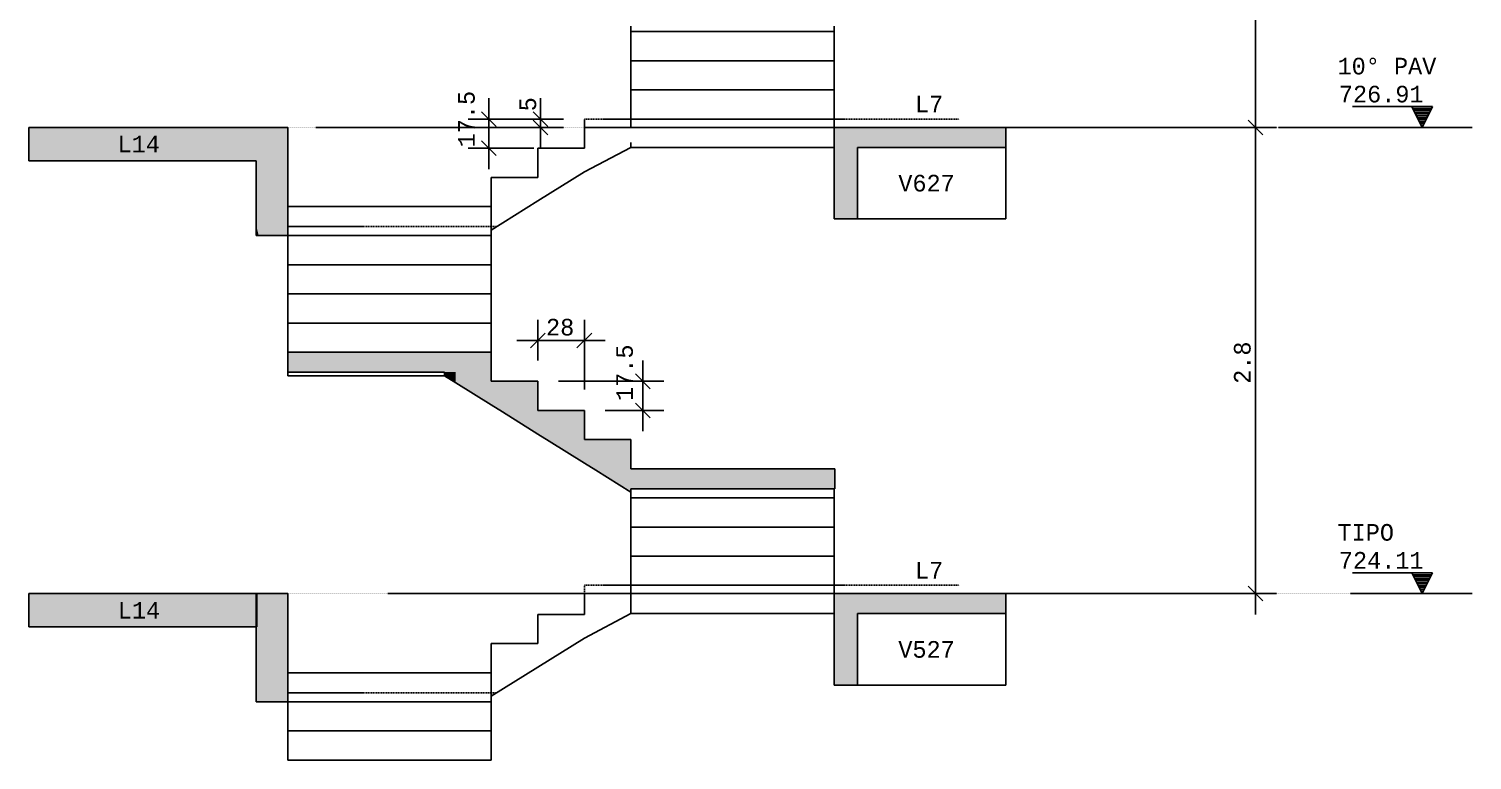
# Model space of a CAD drawing. Extents: x 37185 to 43130, y -8131 to -3926.
# Drawn here: x 40776 to 41642, y -5474 to -5035 of the extents above; entities that cross this region are included whole.
import ezdxf

# ---------------------------------------------------------------- set-up
doc = ezdxf.new("R2010")
doc.units = 0
doc.header["$MEASUREMENT"] = 0
doc.linetypes.add('ESTILO_TQS_0001', pattern=[1, 0.7, -0.3])
doc.linetypes.add('ESTILO_TQS_0002', pattern=[0.4, 0.1, -0.3])
for name, color, linetype in [('36', 253, 'CONTINUOUS'), ('48', 4, 'CONTINUOUS'), ('52', 1, 'CONTINUOUS'), ('67', 7, 'CONTINUOUS'), ('68', 4, 'CONTINUOUS'), ('74', 2, 'CONTINUOUS'), ('75', 9, 'CONTINUOUS')]:
    doc.layers.add(name, color=color, linetype=linetype)
doc.styles.add('TQS_LUCIDA_CONSOLE', font='lucon.TTF')

msp = doc.modelspace()

# ---------------------------------------------------------------- linework, layer by layer
at = {"layer": '36', "linetype": 'Continuous'}
for points in [[(40775.55, -5093.76), (40775.55, -5113.76), (40797.86, -5113.76)], [(40775.55, -5093.76), (40797.86, -5113.76), (40775.55, -5093.76)], [(40775.55, -5093.76), (40797.86, -5113.76), (40831.39, -5113.76)], [(40775.55, -5093.76), (40831.39, -5113.76), (40775.55, -5093.76)], [(40775.55, -5093.76), (40831.39, -5113.76), (40867.16, -5113.76)], [(40775.55, -5093.76), (40867.16, -5113.76), (40775.55, -5093.76)], [(40775.55, -5093.76), (40867.16, -5113.76), (40912.07, -5113.76)], [(40775.55, -5093.76), (40912.07, -5113.76), (40775.55, -5093.76)], [(40775.55, -5093.76), (40912.07, -5113.76), (40912.07, -5104.72)], [(40775.55, -5093.76), (40912.07, -5104.72), (40775.55, -5093.76)], [(40775.55, -5093.76), (40912.07, -5104.72), (40912.07, -5093.76)], [(40775.55, -5093.76), (40912.07, -5093.76), (40775.55, -5093.76)], [(40912.07, -5152.66), (40931.07, -5098.92), (40931.07, -5093.76)], [(40912.07, -5152.66), (40931.07, -5093.76), (40912.07, -5152.66)], [(40912.07, -5152.66), (40931.07, -5093.76), (40913.85, -5093.76)], [(40912.07, -5152.66), (40913.85, -5093.76), (40912.07, -5152.66)], [(40912.07, -5152.66), (40913.85, -5093.76), (40913.58, -5093.76)], [(40912.07, -5152.66), (40913.58, -5093.76), (40912.07, -5152.66)], [(40912.07, -5152.66), (40913.58, -5093.76), (40912.07, -5093.76)], [(40912.07, -5152.66), (40912.07, -5093.76), (40912.07, -5152.66)], [(41259.07, -5093.76), (41259.07, -5148.76), (41262.04, -5148.76)], [(41259.07, -5093.76), (41262.04, -5148.76), (41259.07, -5093.76)], [(41259.07, -5093.76), (41262.04, -5148.76), (41273.07, -5148.76)], [(41259.07, -5093.76), (41273.07, -5148.76), (41259.07, -5093.76)], [(41259.07, -5093.76), (41273.07, -5148.76), (41273.07, -5105.45)], [(41259.07, -5093.76), (41273.07, -5105.45), (41259.07, -5093.76)], [(41259.07, -5093.76), (41273.07, -5105.45), (41273.07, -5093.76)], [(41259.07, -5093.76), (41273.07, -5093.76), (41259.07, -5093.76)], [(41273.07, -5093.76), (41273.07, -5105.76), (41291.99, -5105.76)], [(41273.07, -5093.76), (41291.99, -5105.76), (41273.07, -5093.76)], [(41273.07, -5093.76), (41291.99, -5105.76), (41305.35, -5105.76)], [(41273.07, -5093.76), (41305.35, -5105.76), (41273.07, -5093.76)], [(41273.07, -5093.76), (41305.35, -5105.76), (41362.11, -5105.76)], [(41273.07, -5093.76), (41362.11, -5105.76), (41273.07, -5093.76)], [(41273.07, -5093.76), (41362.11, -5105.76), (41362.11, -5102.6)], [(41273.07, -5093.76), (41362.11, -5102.6), (41273.07, -5093.76)], [(41273.07, -5093.76), (41362.11, -5102.6), (41362.11, -5101.85)], [(41273.07, -5093.76), (41362.11, -5101.85), (41273.07, -5093.76)], [(41273.07, -5093.76), (41362.11, -5101.85), (41362.11, -5100.36)], [(41273.07, -5093.76), (41362.11, -5100.36), (41273.07, -5093.76)], [(41273.07, -5093.76), (41362.11, -5100.36), (41362.11, -5099.3)], [(41273.07, -5093.76), (41362.11, -5099.3), (41273.07, -5093.76)], [(41273.07, -5093.76), (41362.11, -5099.3), (41362.11, -5098.24)], [(41273.07, -5093.76), (41362.11, -5098.24), (41273.07, -5093.76)], [(41273.07, -5093.76), (41362.11, -5098.24), (41362.11, -5093.76)], [(41273.07, -5093.76), (41362.11, -5093.76), (41273.07, -5093.76)], [(40912.07, -5152.66), (40931.07, -5099.86), (40931.07, -5098.92)], [(40912.07, -5152.66), (40931.07, -5098.92), (40912.07, -5152.66)], [(40912.07, -5152.66), (40931.07, -5158.76), (40931.07, -5099.86)], [(40912.07, -5152.66), (40931.07, -5099.86), (40912.07, -5152.66)], [(40912.07, -5152.66), (40912.07, -5158.76), (40913.58, -5158.76)], [(40912.07, -5152.66), (40913.58, -5158.76), (40912.07, -5152.66)], [(40912.07, -5152.66), (40913.58, -5158.76), (40930.79, -5158.76)], [(40912.07, -5152.66), (40930.79, -5158.76), (40912.07, -5152.66)], [(40912.07, -5152.66), (40930.79, -5158.76), (40931.07, -5158.76)], [(40912.07, -5152.66), (40931.07, -5158.76), (40912.07, -5152.66)], [(40960.92, -5228.76), (40931.07, -5228.76), (40931.07, -5237.83)], [(40960.92, -5228.76), (40931.07, -5237.83), (40960.92, -5228.76)], [(40960.92, -5228.76), (40931.07, -5237.83), (40931.07, -5240.76)], [(40960.92, -5228.76), (40931.07, -5240.76), (40960.92, -5228.76)], [(40960.92, -5228.76), (40931.07, -5240.76), (40960.92, -5240.76)], [(40960.92, -5228.76), (40960.92, -5240.76), (40960.92, -5228.76)], [(40960.92, -5228.76), (40960.92, -5240.76), (41053.07, -5240.76)], [(40960.92, -5228.76), (41053.07, -5240.76), (40960.92, -5228.76)], [(40960.92, -5228.76), (41053.07, -5240.76), (41053.07, -5231.66)], [(40960.92, -5228.76), (41053.07, -5231.66), (40960.92, -5228.76)], [(40960.92, -5228.76), (41053.07, -5231.66), (41053.07, -5228.76)], [(40960.92, -5228.76), (41053.07, -5228.76), (40960.92, -5228.76)], [(41031.83, -5247.14), (41031.83, -5240.76), (41025.07, -5240.76)], [(41031.83, -5247.14), (41025.07, -5240.76), (41031.83, -5247.14)], [(41031.83, -5247.14), (41025.07, -5240.76), (41025.07, -5241.28)], [(41031.83, -5247.14), (41025.07, -5241.28), (41031.83, -5247.14)], [(41031.83, -5247.14), (41025.07, -5241.28), (41025.07, -5242.91)], [(41031.83, -5247.14), (41053.07, -5245.51), (41053.07, -5240.76)], [(41031.83, -5247.14), (41053.07, -5240.76), (41031.83, -5247.14)], [(41031.83, -5247.14), (41053.07, -5240.76), (41031.83, -5240.76)], [(41031.83, -5247.14), (41031.83, -5240.76), (41031.83, -5247.14)], [(41031.83, -5247.14), (41025.07, -5242.91), (41031.83, -5247.14)], [(41031.83, -5247.14), (41053.07, -5260.41), (41053.07, -5245.51)], [(41031.83, -5247.14), (41053.07, -5245.51), (41031.83, -5247.14)], [(41059.83, -5264.64), (41059.83, -5246.26), (41053.07, -5246.26)], [(41059.83, -5264.64), (41053.07, -5246.26), (41059.83, -5264.64)], [(41059.83, -5264.64), (41053.07, -5246.26), (41053.07, -5249.68)], [(41059.83, -5264.64), (41053.07, -5249.68), (41059.83, -5264.64)], [(41059.83, -5264.64), (41053.07, -5249.68), (41053.07, -5260.41)], [(41059.83, -5264.64), (41081.07, -5253.91), (41081.07, -5246.26)], [(41059.83, -5264.64), (41081.07, -5246.26), (41059.83, -5264.64)], [(41059.83, -5264.64), (41081.07, -5246.26), (41059.83, -5246.26)], [(41059.83, -5264.64), (41059.83, -5246.26), (41059.83, -5264.64)], [(41059.83, -5264.64), (41081.07, -5277.91), (41081.07, -5253.91)], [(41059.83, -5264.64), (41081.07, -5253.91), (41059.83, -5264.64)], [(41059.83, -5264.64), (41053.07, -5260.41), (41059.83, -5264.64)], [(41087.86, -5282.16), (41087.86, -5263.76), (41081.07, -5263.76)], [(41087.86, -5282.16), (41081.07, -5263.76), (41087.86, -5282.16)], [(41087.86, -5282.16), (41081.07, -5263.76), (41081.07, -5267.2)], [(41087.86, -5282.16), (41081.07, -5267.2), (41087.86, -5282.16)], [(41087.86, -5282.16), (41081.07, -5267.2), (41081.07, -5277.91)], [(41087.86, -5282.16), (41109.07, -5271.44), (41109.07, -5263.76)], [(41087.86, -5282.16), (41109.07, -5263.76), (41087.86, -5282.16)], [(41087.86, -5282.16), (41109.07, -5263.76), (41087.86, -5263.76)], [(41087.86, -5282.16), (41087.86, -5263.76), (41087.86, -5282.16)], [(41087.86, -5282.16), (41109.07, -5295.41), (41109.07, -5271.44)], [(41087.86, -5282.16), (41109.07, -5271.44), (41087.86, -5282.16)], [(41087.86, -5282.16), (41081.07, -5277.91), (41087.86, -5282.16)], [(41115.89, -5299.68), (41115.89, -5281.26), (41109.07, -5281.26)], [(41115.89, -5299.68), (41109.07, -5281.26), (41115.89, -5299.68)], [(41115.89, -5299.68), (41109.07, -5281.26), (41109.07, -5284.71)], [(41115.89, -5299.68), (41109.07, -5284.71), (41115.89, -5299.68)], [(41115.89, -5299.68), (41109.07, -5284.71), (41109.07, -5295.41)], [(41115.89, -5299.68), (41137.07, -5288.97), (41137.07, -5281.26)], [(41115.89, -5299.68), (41137.07, -5281.26), (41115.89, -5299.68)], [(41115.89, -5299.68), (41137.07, -5281.26), (41115.89, -5281.26)], [(41115.89, -5299.68), (41115.89, -5281.26), (41115.89, -5299.68)], [(41115.89, -5299.68), (41137.07, -5312.91), (41137.07, -5288.97)], [(41115.89, -5299.68), (41137.07, -5288.97), (41115.89, -5299.68)], [(41115.89, -5299.68), (41109.07, -5295.41), (41115.89, -5299.68)], [(41158.22, -5298.76), (41137.07, -5298.76), (41137.07, -5307.83)], [(41158.22, -5298.76), (41137.07, -5307.83), (41158.22, -5298.76)], [(41158.22, -5298.76), (41137.07, -5307.83), (41137.07, -5310.76)], [(41158.22, -5298.76), (41137.07, -5310.76), (41158.22, -5298.76)], [(41158.22, -5298.76), (41137.07, -5310.76), (41158.22, -5310.76)], [(41158.22, -5298.76), (41158.22, -5310.76), (41158.22, -5298.76)], [(41158.22, -5298.76), (41158.22, -5310.76), (41188.07, -5310.76)], [(41158.22, -5298.76), (41188.07, -5310.76), (41158.22, -5298.76)], [(41158.22, -5298.76), (41188.07, -5310.76), (41259.45, -5310.76)], [(41158.22, -5298.76), (41259.45, -5310.76), (41158.22, -5298.76)], [(41158.22, -5298.76), (41259.45, -5310.76), (41259.45, -5301.7)], [(41158.22, -5298.76), (41259.45, -5301.7), (41158.22, -5298.76)], [(41158.22, -5298.76), (41259.45, -5301.7), (41259.45, -5298.76)], [(41158.22, -5298.76), (41259.45, -5298.76), (41158.22, -5298.76)], [(40867.16, -5373.76), (40775.55, -5373.76), (40775.55, -5374.54)], [(40867.16, -5373.76), (40775.55, -5374.54), (40867.16, -5373.76)], [(40867.16, -5373.76), (40775.55, -5374.54), (40775.55, -5393.76)], [(40867.16, -5373.76), (40775.55, -5393.76), (40867.16, -5373.76)], [(40867.16, -5373.76), (40775.55, -5393.76), (40797.86, -5393.76)], [(40867.16, -5373.76), (40797.86, -5393.76), (40867.16, -5373.76)], [(40867.16, -5373.76), (40797.86, -5393.76), (40831.39, -5393.76)], [(40867.16, -5373.76), (40831.39, -5393.76), (40867.16, -5373.76)], [(40867.16, -5373.76), (40831.39, -5393.76), (40867.16, -5393.76)], [(40867.16, -5373.76), (40867.16, -5393.76), (40867.16, -5373.76)], [(40867.16, -5373.76), (40867.16, -5393.76), (40912.34, -5393.76)], [(40867.16, -5373.76), (40912.34, -5393.76), (40867.16, -5373.76)], [(40867.16, -5373.76), (40912.34, -5393.76), (40912.34, -5384.72)], [(40867.16, -5373.76), (40912.34, -5384.72), (40867.16, -5373.76)], [(40867.16, -5373.76), (40912.34, -5384.72), (40912.34, -5373.76)], [(40867.16, -5373.76), (40912.34, -5373.76), (40867.16, -5373.76)], [(40912.07, -5373.76), (40912.07, -5438.76), (40913.58, -5438.76)], [(40912.07, -5373.76), (40913.58, -5438.76), (40912.07, -5373.76)], [(40912.07, -5373.76), (40913.58, -5438.76), (40930.79, -5438.76)], [(40912.07, -5373.76), (40930.79, -5438.76), (40912.07, -5373.76)], [(40912.07, -5373.76), (40930.79, -5438.76), (40931.07, -5438.76)], [(40912.07, -5373.76), (40931.07, -5438.76), (40912.07, -5373.76)], [(40912.07, -5373.76), (40931.07, -5438.76), (40931.07, -5379.86)], [(40912.07, -5373.76), (40931.07, -5379.86), (40912.07, -5373.76)], [(40912.07, -5373.76), (40931.07, -5379.86), (40931.07, -5378.92)], [(40912.07, -5373.76), (40931.07, -5378.92), (40912.07, -5373.76)], [(40912.07, -5373.76), (40931.07, -5378.92), (40931.07, -5373.76)], [(40912.07, -5373.76), (40931.07, -5373.76), (40912.07, -5373.76)], [(41259.07, -5373.76), (41259.07, -5428.76), (41262.04, -5428.76)], [(41259.07, -5373.76), (41262.04, -5428.76), (41259.07, -5373.76)], [(41259.07, -5373.76), (41262.04, -5428.76), (41273.07, -5428.76)], [(41259.07, -5373.76), (41273.07, -5428.76), (41259.07, -5373.76)], [(41259.07, -5373.76), (41273.07, -5428.76), (41273.07, -5385.45)], [(41259.07, -5373.76), (41273.07, -5385.45), (41259.07, -5373.76)], [(41259.07, -5373.76), (41273.07, -5385.45), (41273.07, -5373.76)], [(41259.07, -5373.76), (41273.07, -5373.76), (41259.07, -5373.76)], [(41305.35, -5373.76), (41273.07, -5373.76), (41273.07, -5383.21)], [(41305.35, -5373.76), (41273.07, -5383.21), (41305.35, -5373.76)], [(41305.35, -5373.76), (41273.07, -5383.21), (41273.07, -5385.76)], [(41305.35, -5373.76), (41273.07, -5385.76), (41305.35, -5373.76)], [(41305.35, -5373.76), (41273.07, -5385.76), (41291.99, -5385.76)], [(41305.35, -5373.76), (41291.99, -5385.76), (41305.35, -5373.76)], [(41305.35, -5373.76), (41291.99, -5385.76), (41305.35, -5385.76)], [(41305.35, -5373.76), (41305.35, -5385.76), (41305.35, -5373.76)], [(41305.35, -5373.76), (41305.35, -5385.76), (41362.11, -5385.76)], [(41305.35, -5373.76), (41362.11, -5385.76), (41305.35, -5373.76)], [(41305.35, -5373.76), (41362.11, -5385.76), (41362.11, -5382.6)], [(41305.35, -5373.76), (41362.11, -5382.6), (41305.35, -5373.76)], [(41305.35, -5373.76), (41362.11, -5382.6), (41362.11, -5381.85)], [(41305.35, -5373.76), (41362.11, -5381.85), (41305.35, -5373.76)], [(41305.35, -5373.76), (41362.11, -5381.85), (41362.11, -5380.36)], [(41305.35, -5373.76), (41362.11, -5380.36), (41305.35, -5373.76)], [(41305.35, -5373.76), (41362.11, -5380.36), (41362.11, -5379.3)], [(41305.35, -5373.76), (41362.11, -5379.3), (41305.35, -5373.76)], [(41305.35, -5373.76), (41362.11, -5379.3), (41362.11, -5378.25)], [(41305.35, -5373.76), (41362.11, -5378.25), (41305.35, -5373.76)], [(41305.35, -5373.76), (41362.11, -5378.25), (41362.11, -5373.76)], [(41305.35, -5373.76), (41362.11, -5373.76), (41305.35, -5373.76)]]:
    msp.add_solid(points, dxfattribs=at)
at = {"layer": '48', "linetype": 'Continuous'}
for p, q in [((41137.07, -5032.92), (41137.07, -5036.26)), ((41259.07, -5036.26), (41259.07, -5032.92)), ((41137.07, -5036.26), (41137.07, -5050.42)), ((41259.45, -5036.26), (41137.17, -5036.26)), ((41259.07, -5050.42), (41259.07, -5036.26)), ((41137.07, -5050.42), (41137.07, -5053.76)), ((41259.07, -5053.76), (41259.07, -5050.42)), ((41137.07, -5053.76), (41137.07, -5067.92)), ((41259.45, -5053.76), (41137.17, -5053.76)), ((41259.07, -5067.92), (41259.07, -5053.76)), ((41137.07, -5067.92), (41137.07, -5071.26)), ((41259.07, -5071.26), (41259.07, -5067.92)), ((41137.07, -5071.26), (41137.07, -5085.42)), ((41259.45, -5071.26), (41137.17, -5071.26)), ((41259.07, -5085.42), (41259.07, -5071.26)), ((41137.07, -5085.42), (41137.07, -5093.76)), ((41259.07, -5093.76), (41259.07, -5085.42)), ((41109.07, -5093.76), (41109.07, -5105.76)), ((41259.07, -5093.76), (41109.07, -5093.76)), ((41137.07, -5102.91), (41137.07, -5105.76)), ((41109.07, -5106.26), (41081.07, -5106.26)), ((41081.07, -5106.26), (41081.07, -5123.76)), ((41109.07, -5105.76), (41109.07, -5106.26)), ((41109.07, -5120.41), (41137.07, -5105.76)), ((41137.07, -5105.76), (41259.07, -5105.76)), ((41362.11, -5125.99), (41362.11, -5105.76)), ((41081.07, -5137.91), (41109.07, -5120.41)), ((41081.07, -5123.76), (41053.07, -5123.76)), ((41053.07, -5123.76), (41053.07, -5141.26)), ((41362.11, -5148.76), (41362.11, -5125.99)), ((41053.07, -5155.41), (41081.07, -5137.91)), ((41053.07, -5141.26), (40931.07, -5141.26)), ((41053.07, -5153.26), (41053.07, -5141.26)), ((41053.07, -5155.41), (41053.07, -5153.26)), ((41053.07, -5158.76), (41053.07, -5155.41)), ((41273.07, -5148.76), (41362.11, -5148.76)), ((41053.07, -5158.76), (40930.79, -5158.76)), ((40931.07, -5158.76), (40931.07, -5172.91)), ((40965.22, -5158.76), (40931.07, -5158.76)), ((41053.07, -5172.91), (41053.07, -5158.76)), ((40931.07, -5172.91), (40931.07, -5176.26)), ((41053.07, -5176.26), (41053.07, -5172.91)), ((40931.07, -5176.26), (40931.07, -5190.41)), ((40998.52, -5176.26), (40931.07, -5176.26)), ((41053.07, -5176.26), (40998.52, -5176.26)), ((41053.07, -5190.41), (41053.07, -5176.26)), ((40931.07, -5190.41), (40931.07, -5193.76)), ((41053.07, -5193.76), (41053.07, -5190.41)), ((40931.07, -5193.76), (40931.07, -5207.91)), ((40998.52, -5193.76), (40931.07, -5193.76)), ((41053.07, -5193.76), (40998.52, -5193.76)), ((41053.07, -5207.91), (41053.07, -5193.76)), ((40931.07, -5207.91), (40931.07, -5211.26)), ((41053.07, -5211.26), (41053.07, -5207.91)), ((40931.07, -5211.26), (40931.07, -5225.41)), ((40998.52, -5211.26), (40931.07, -5211.26)), ((41053.07, -5211.26), (40998.52, -5211.26)), ((41053.07, -5225.41), (41053.07, -5211.26)), ((40931.07, -5225.41), (40931.07, -5228.76)), ((41053.07, -5228.76), (41053.07, -5225.41)), ((40931.07, -5240.76), (40931.07, -5242.91)), ((40931.07, -5242.91), (41025.07, -5242.91)), ((41259.07, -5312.91), (41259.07, -5310.76)), ((41137.07, -5312.91), (41137.07, -5316.26)), ((41137.07, -5316.26), (41137.07, -5330.41)), ((41259.45, -5316.26), (41137.17, -5316.26)), ((41259.07, -5316.26), (41259.07, -5312.91)), ((41259.07, -5330.41), (41259.07, -5316.26)), ((41137.07, -5330.41), (41137.07, -5333.76)), ((41137.07, -5333.76), (41137.07, -5347.91)), ((41259.45, -5333.76), (41137.17, -5333.76)), ((41259.07, -5333.76), (41259.07, -5330.41)), ((41259.07, -5347.91), (41259.07, -5333.76)), ((41137.07, -5347.91), (41137.07, -5351.26)), ((41137.07, -5351.26), (41137.07, -5365.41)), ((41259.45, -5351.26), (41137.17, -5351.26)), ((41259.07, -5351.26), (41259.07, -5347.91)), ((41259.07, -5365.41), (41259.07, -5351.26)), ((41137.07, -5365.41), (41137.07, -5373.76)), ((41259.45, -5368.76), (41137.17, -5368.76)), ((41259.07, -5373.76), (41259.07, -5365.41)), ((41109.07, -5373.76), (41109.07, -5385.76)), ((41137.07, -5373.76), (41109.07, -5373.76)), ((41259.07, -5373.76), (41109.07, -5373.76)), ((41137.07, -5373.76), (41137.07, -5382.92)), ((41109.07, -5386.26), (41081.07, -5386.26)), ((41081.07, -5386.26), (41081.07, -5403.76)), ((41109.07, -5385.76), (41109.07, -5386.26)), ((41109.07, -5400.42), (41137.07, -5385.76)), ((41137.07, -5382.92), (41137.07, -5385.76)), ((41137.07, -5385.76), (41259.07, -5385.76)), ((41362.11, -5405.99), (41362.11, -5385.76)), ((41081.07, -5403.76), (41053.07, -5403.76)), ((41053.07, -5403.76), (41053.07, -5421.26)), ((41081.07, -5417.92), (41109.07, -5400.42)), ((41362.11, -5428.76), (41362.11, -5405.99)), ((41053.07, -5421.26), (40931.07, -5421.26)), ((41053.07, -5435.42), (41081.07, -5417.92)), ((41053.07, -5433.26), (41053.07, -5421.26)), ((41053.07, -5435.42), (41053.07, -5433.26)), ((41273.07, -5428.76), (41362.11, -5428.76)), ((40931.07, -5438.76), (40931.07, -5452.92)), ((40965.22, -5438.76), (40931.07, -5438.76)), ((41053.07, -5438.76), (40965.22, -5438.76)), ((41053.07, -5438.76), (41053.07, -5435.42)), ((41053.07, -5452.92), (41053.07, -5438.76)), ((40931.07, -5452.92), (40931.07, -5456.26)), ((40931.07, -5456.26), (40931.07, -5470.42)), ((40998.52, -5456.26), (40931.07, -5456.26)), ((41053.07, -5456.26), (40998.52, -5456.26)), ((41053.07, -5456.26), (41053.07, -5452.92)), ((41053.07, -5470.42), (41053.07, -5456.26)), ((40931.07, -5470.42), (40931.07, -5473.76)), ((40998.52, -5473.76), (40931.07, -5473.76)), ((41053.07, -5473.76), (40998.52, -5473.76)), ((41053.07, -5473.76), (41053.07, -5470.42))]:
    msp.add_line(p, q, dxfattribs=at)
at = {"layer": '52', "linetype": 'Continuous'}
for points in [[(40931.07, -5093.76), (40913.85, -5093.76), (40913.58, -5093.76), (40912.07, -5093.76), (40775.55, -5093.76)], [(40775.55, -5093.76), (40775.55, -5113.76)], [(40931.07, -5158.76), (40931.07, -5153.26), (40931.07, -5141.26), (40931.07, -5099.86), (40931.07, -5098.92), (40931.07, -5093.76)], [(41259.07, -5093.76), (41259.07, -5102.91), (41259.07, -5105.76), (41259.07, -5148.76)], [(41362.11, -5093.76), (41273.07, -5093.76), (41259.07, -5093.76)], [(41362.11, -5105.76), (41362.11, -5102.6), (41362.11, -5101.85), (41362.11, -5100.79), (41362.11, -5100.36), (41362.11, -5099.3), (41362.11, -5098.24), (41362.11, -5093.76)], [(41273.07, -5148.76), (41273.07, -5105.76)], [(41273.07, -5105.76), (41291.99, -5105.76), (41292.5, -5105.76), (41305.35, -5105.76), (41306.23, -5105.76), (41362.11, -5105.76)], [(40775.55, -5113.76), (40797.86, -5113.76), (40831.39, -5113.76), (40867.16, -5113.76), (40912.07, -5113.76)], [(40912.07, -5113.76), (40912.07, -5152.66), (40912.07, -5158.76)], [(41259.07, -5148.76), (41262.04, -5148.76), (41273.07, -5148.76)], [(40912.07, -5158.76), (40913.58, -5158.76), (40930.79, -5158.76), (40931.07, -5158.76)], [(41053.07, -5228.76), (40998.52, -5228.76), (40960.92, -5228.76), (40931.07, -5228.76)], [(40931.07, -5228.76), (40931.07, -5237.83), (40931.07, -5240.76)], [(41053.07, -5246.26), (41053.07, -5245.51), (41053.07, -5242.91), (41053.07, -5240.76), (41053.07, -5231.66), (41053.07, -5228.76)], [(40931.07, -5240.76), (40960.92, -5240.76), (41025.07, -5240.76)], [(41025.07, -5240.76), (41025.07, -5241.28), (41025.07, -5242.91)], [(41025.07, -5242.91), (41031.83, -5247.14), (41053.07, -5260.41), (41059.83, -5264.64), (41081.07, -5277.91), (41087.86, -5282.16), (41109.07, -5295.41), (41115.89, -5299.68), (41137.07, -5312.91)], [(41081.07, -5246.26), (41059.83, -5246.26), (41053.07, -5246.26)], [(41081.07, -5263.76), (41081.07, -5253.91), (41081.07, -5246.26)], [(41109.07, -5263.76), (41087.86, -5263.76), (41081.07, -5263.76)], [(41109.07, -5281.26), (41109.07, -5271.44), (41109.07, -5263.76)], [(41137.07, -5281.26), (41115.89, -5281.26), (41109.07, -5281.26)], [(41137.07, -5298.76), (41137.07, -5288.97), (41137.07, -5281.26)], [(41259.45, -5298.76), (41158.22, -5298.76), (41137.07, -5298.76)], [(41259.45, -5310.76), (41259.45, -5301.7), (41259.45, -5298.76)], [(41137.07, -5310.76), (41158.22, -5310.76), (41188.07, -5310.76), (41259.07, -5310.76), (41259.45, -5310.76)], [(41137.07, -5312.91), (41137.07, -5310.76)], [(40912.07, -5373.76), (40867.16, -5373.76), (40775.55, -5373.76)], [(40775.55, -5373.76), (40775.55, -5374.54), (40775.55, -5393.76)], [(40912.07, -5373.76), (40912.07, -5384.65), (40912.07, -5393.64), (40912.07, -5393.76), (40912.07, -5438.76)], [(40931.07, -5373.76), (40912.57, -5373.76), (40912.34, -5373.76), (40912.07, -5373.76)], [(40912.34, -5393.76), (40912.34, -5385.57), (40912.34, -5384.72), (40912.34, -5374.71), (40912.34, -5374.7), (40912.34, -5373.85), (40912.34, -5373.84), (40912.34, -5373.76)], [(40931.07, -5438.76), (40931.07, -5433.26), (40931.07, -5421.26), (40931.07, -5379.86), (40931.07, -5378.92), (40931.07, -5373.76)], [(41259.07, -5373.76), (41259.07, -5382.92), (41259.07, -5385.76), (41259.07, -5428.76)], [(41362.11, -5373.76), (41305.35, -5373.76), (41273.07, -5373.76), (41259.07, -5373.76)], [(41362.11, -5385.76), (41362.11, -5382.6), (41362.11, -5381.85), (41362.11, -5380.79), (41362.11, -5380.36), (41362.11, -5379.3), (41362.11, -5378.25), (41362.11, -5373.76)], [(41273.07, -5428.76), (41273.07, -5385.76)], [(41273.07, -5385.76), (41291.99, -5385.76), (41292.5, -5385.76), (41305.35, -5385.76), (41306.23, -5385.76), (41362.11, -5385.76)], [(40775.55, -5393.76), (40797.86, -5393.76), (40831.39, -5393.76), (40867.16, -5393.76), (40912.07, -5393.76)], [(40912.07, -5393.76), (40912.34, -5393.76)], [(41259.07, -5428.76), (41262.04, -5428.76), (41273.07, -5428.76)], [(40912.07, -5438.76), (40913.58, -5438.76), (40930.79, -5438.76), (40931.07, -5438.76)]]:
    msp.add_lwpolyline(points, dxfattribs=at)
at = {"layer": '67', "linetype": 'ESTILO_TQS_0002'}
for p, q in [((40775.55, -5093.76), (41642.11, -5093.76)), ((40844.38, -5373.76), (41642.11, -5373.76))]:
    msp.add_line(p, q, dxfattribs=at)
at = {"layer": '68', "linetype": 'ESTILO_TQS_0001'}
for points in [[(41109.07, -5093.76), (41109.07, -5088.76), (41334.11, -5088.76)], [(40931.07, -5153.26), (41056.5, -5153.26)], [(41109.07, -5373.76), (41109.07, -5368.76), (41334.11, -5368.76)], [(40931.07, -5433.26), (41056.5, -5433.26)]]:
    msp.add_lwpolyline(points, dxfattribs=at)
at = {"layer": '75', "linetype": 'Continuous'}
for p, q in [((41512.11, -5106.26), (41512.11, -4801.26)), ((41051.76, -5118.76), (41051.76, -5076.26)), ((41082.71, -5106.26), (41082.71, -5076.26)), ((41056.18, -5093.18), (41047.34, -5084.34)), ((41087.13, -5093.18), (41078.29, -5084.34)), ((41512.11, -5386.26), (41512.11, -5081.26)), ((41618.36, -5081.26), (41570.36, -5081.26)), ((41612.11, -5093.76), (41605.86, -5081.26)), ((41606.42, -5082.38), (41617.8, -5082.38)), ((41606.98, -5083.49), (41617.25, -5083.49)), ((41607.53, -5084.61), (41616.69, -5084.61)), ((41608.09, -5085.72), (41616.13, -5085.72)), ((41612.11, -5093.76), (41618.36, -5081.26)), ((41096.57, -5088.76), (41039.26, -5088.76)), ((41096.57, -5088.76), (41070.21, -5088.76)), ((41096.57, -5093.76), (41070.21, -5093.76)), ((41087.13, -5098.18), (41078.29, -5089.34)), ((41109.07, -5088.76), (41109.07, -5088.76)), ((41109.07, -5088.76), (41109.07, -5088.76)), ((41109.07, -5093.76), (41109.07, -5093.76)), ((41362.11, -5093.76), (41362.11, -5093.76)), ((41362.11, -5093.76), (41362.11, -5093.76)), ((41374.61, -5093.76), (41524.61, -5093.76)), ((41374.61, -5093.76), (41524.61, -5093.76)), ((41516.53, -5098.18), (41507.69, -5089.34)), ((41516.53, -5098.18), (41507.69, -5089.34)), ((41608.65, -5086.84), (41615.57, -5086.84)), ((41609.21, -5087.95), (41615.02, -5087.95)), ((41609.76, -5089.07), (41614.46, -5089.07)), ((41610.32, -5090.18), (41613.9, -5090.18)), ((41610.88, -5091.3), (41613.34, -5091.3)), ((41611.44, -5092.41), (41612.79, -5092.41)), ((41056.18, -5110.68), (41047.34, -5101.84)), ((41078.79, -5106.26), (41039.26, -5106.26)), ((41091.29, -5106.26), (41091.29, -5106.26)), ((41081.07, -5233.76), (41081.07, -5209.24)), ((41109.07, -5251.26), (41109.07, -5209.24)), ((41068.57, -5221.74), (41121.57, -5221.74)), ((41076.65, -5226.16), (41085.49, -5217.32)), ((41104.65, -5226.16), (41113.49, -5217.32)), ((41144.26, -5233.76), (41144.26, -5276.26)), ((41139.84, -5241.84), (41148.68, -5250.68)), ((41081.07, -5246.26), (41081.07, -5246.26)), ((41081.07, -5246.26), (41081.07, -5246.26)), ((41093.57, -5246.26), (41156.76, -5246.26)), ((41139.84, -5259.34), (41148.68, -5268.18)), ((41109.07, -5263.76), (41109.07, -5263.76)), ((41109.07, -5263.76), (41109.07, -5263.76)), ((41121.57, -5263.76), (41156.76, -5263.76)), ((41618.36, -5361.26), (41570.36, -5361.26)), ((41612.11, -5373.76), (41605.86, -5361.26)), ((41606.42, -5362.38), (41617.8, -5362.38)), ((41606.98, -5363.49), (41617.25, -5363.49)), ((41612.11, -5373.76), (41618.36, -5361.26)), ((41516.53, -5378.18), (41507.69, -5369.34)), ((41516.53, -5378.18), (41507.69, -5369.34)), ((41607.53, -5364.61), (41616.69, -5364.61)), ((41608.09, -5365.72), (41616.13, -5365.72)), ((41608.65, -5366.84), (41615.57, -5366.84)), ((41609.21, -5367.95), (41615.02, -5367.95)), ((41609.76, -5369.07), (41614.46, -5369.07)), ((41610.32, -5370.18), (41613.9, -5370.18)), ((41610.88, -5371.3), (41613.34, -5371.3)), ((41611.44, -5372.41), (41612.79, -5372.41)), ((41362.11, -5373.76), (41362.11, -5373.76)), ((41362.11, -5373.76), (41362.11, -5373.76)), ((41374.61, -5373.76), (41524.61, -5373.76)), ((41374.61, -5373.76), (41524.61, -5373.76))]:
    msp.add_line(p, q, dxfattribs=at)

# ---------------------------------------------------------------- texts
at = {"layer": '74', "linetype": 'Continuous', "style": 'TQS_LUCIDA_CONSOLE'}
for s, p in [('L7', (41307.59, -5084.76)), ('L14', (40828.81, -5108.76)), ('V627', (41297.59, -5132.26)), ('L7', (41307.59, -5364.76)), ('L14', (40828.95, -5388.76)), ('V527', (41297.59, -5412.26))]:
    msp.add_text(s, height=10, dxfattribs=at).set_placement(p)
at = {"layer": '75', "linetype": 'Continuous', "style": 'TQS_LUCIDA_CONSOLE'}
for s, p in [('10%%d PAV', (41561.3, -5061.97)), ('726.91', (41562.11, -5078.76)), ('28', (41086.07, -5218.74)), ('TIPO', (41561.3, -5341.97)), ('724.11', (41562.11, -5358.76))]:
    msp.add_text(s, height=10, dxfattribs=at).set_placement(p)
for s, p in [('17.5', (41043.25, -5105.73)), ('5', (41080.13, -5084.11)), ('17.5', (41138.2, -5258.03)), ('2.8', (41509.11, -5247.76))]:
    msp.add_text(s, height=10, rotation=90, dxfattribs=at).set_placement(p)

doc.saveas('drawing.dxf')
